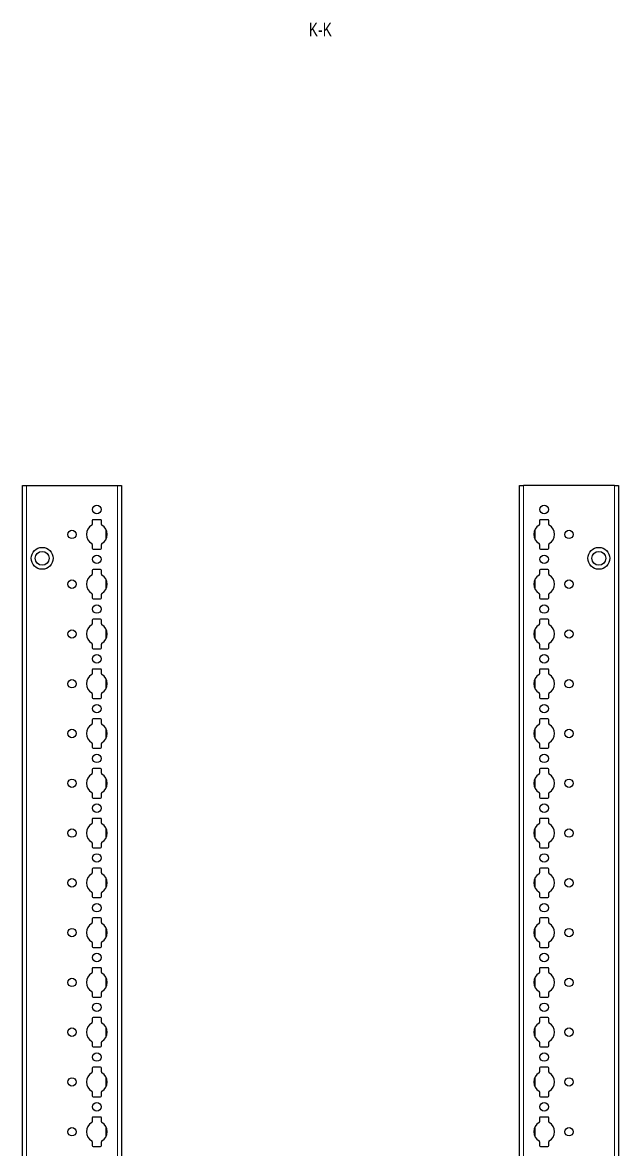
# Model space of a CAD drawing. Header units: millimetres. Extents: x -199 to 3225, y -2247 to 1507.
# Drawn here: x 2925 to 3225, y -286 to 280 of the extents above; entities that cross this region are included whole.
import ezdxf

# ---------------------------------------------------------------- set-up
doc = ezdxf.new("R2010")
doc.units = ezdxf.units.MM
doc.layers.add('FORMAT', color=7, linetype='Continuous')
doc.styles.add('SLDTEXTSTYLE0', font='TXT', dxfattribs={"width": 0.75})

msp = doc.modelspace()

# ---------------------------------------------------------------- linework, layer by layer
at = {"color": 7, "linetype": 'Continuous', "lineweight": 25}
for p, q in [((2925.17, -851.79), (2925.17, 47.21)), ((2925.17, 47.21), (2927.17, 47.21)), ((2927.17, 47.21), (2972.87, 47.21)), ((2972.87, 47.21), (2974.87, 47.21)), ((2974.87, 47.21), (2974.87, -851.79)), ((3174.87, -851.79), (3174.87, 47.21)), ((3174.87, 47.21), (3176.87, 47.21)), ((3222.57, 47.21), (3176.87, 47.21)), ((3222.57, 47.21), (3224.57, 47.21)), ((3224.57, 47.21), (3224.57, -851.79)), ((2960.22, 29.61), (2960.22, 27.73)), ((2964.32, 30.11), (2960.72, 30.11)), ((2964.82, 27.73), (2964.82, 29.61)), ((3184.92, 29.61), (3184.92, 27.73)), ((3189.02, 30.11), (3185.42, 30.11)), ((3189.52, 27.73), (3189.52, 29.61)), ((2960.22, 17.68), (2960.22, 15.81)), ((2964.82, 15.81), (2964.82, 17.68)), ((3184.92, 17.68), (3184.92, 15.81)), ((3189.52, 15.81), (3189.52, 17.68)), ((2960.72, 15.31), (2964.32, 15.31)), ((3185.42, 15.31), (3189.02, 15.31)), ((2960.22, 4.61), (2960.22, 2.73)), ((2964.32, 5.11), (2960.72, 5.11)), ((2964.82, 2.73), (2964.82, 4.61)), ((3184.92, 4.61), (3184.92, 2.73)), ((3189.02, 5.11), (3185.42, 5.11)), ((3189.52, 2.73), (3189.52, 4.61)), ((2960.22, -7.32), (2960.22, -9.19)), ((2960.72, -9.69), (2964.32, -9.69)), ((2964.82, -9.19), (2964.82, -7.32)), ((3184.92, -7.32), (3184.92, -9.19)), ((3185.42, -9.69), (3189.02, -9.69)), ((3189.52, -9.19), (3189.52, -7.32)), ((2960.22, -20.39), (2960.22, -22.27)), ((2964.32, -19.89), (2960.72, -19.89)), ((2964.82, -22.27), (2964.82, -20.39)), ((3184.92, -20.39), (3184.92, -22.27)), ((3189.02, -19.89), (3185.42, -19.89)), ((3189.52, -22.27), (3189.52, -20.39)), ((2960.22, -32.32), (2960.22, -34.19)), ((2964.82, -34.19), (2964.82, -32.32)), ((3184.92, -32.32), (3184.92, -34.19)), ((3189.52, -34.19), (3189.52, -32.32)), ((2960.72, -34.69), (2964.32, -34.69)), ((3185.42, -34.69), (3189.02, -34.69)), ((2964.32, -44.89), (2960.72, -44.89)), ((3189.02, -44.89), (3185.42, -44.89)), ((2960.22, -45.39), (2960.22, -47.27)), ((2964.82, -47.27), (2964.82, -45.39)), ((3184.92, -45.39), (3184.92, -47.27)), ((3189.52, -47.27), (3189.52, -45.39)), ((2960.22, -57.32), (2960.22, -59.19)), ((2960.72, -59.69), (2964.32, -59.69)), ((2964.82, -59.19), (2964.82, -57.32)), ((3184.92, -57.32), (3184.92, -59.19)), ((3185.42, -59.69), (3189.02, -59.69)), ((3189.52, -59.19), (3189.52, -57.32)), ((2960.22, -70.39), (2960.22, -72.27)), ((2964.32, -69.89), (2960.72, -69.89)), ((2964.82, -72.27), (2964.82, -70.39)), ((3184.92, -70.39), (3184.92, -72.27)), ((3189.02, -69.89), (3185.42, -69.89)), ((3189.52, -72.27), (3189.52, -70.39)), ((2960.22, -82.32), (2960.22, -84.19)), ((2960.72, -84.69), (2964.32, -84.69)), ((2964.82, -84.19), (2964.82, -82.32)), ((3184.92, -82.32), (3184.92, -84.19)), ((3185.42, -84.69), (3189.02, -84.69)), ((3189.52, -84.19), (3189.52, -82.32)), ((2960.22, -95.39), (2960.22, -97.27)), ((2964.32, -94.89), (2960.72, -94.89)), ((2964.82, -97.27), (2964.82, -95.39)), ((3184.92, -95.39), (3184.92, -97.27)), ((3189.02, -94.89), (3185.42, -94.89)), ((3189.52, -97.27), (3189.52, -95.39)), ((2960.22, -107.32), (2960.22, -109.19)), ((2964.82, -109.19), (2964.82, -107.32)), ((3184.92, -107.32), (3184.92, -109.19)), ((3189.52, -109.19), (3189.52, -107.32)), ((2960.72, -109.69), (2964.32, -109.69)), ((3185.42, -109.69), (3189.02, -109.69)), ((2960.22, -120.39), (2960.22, -122.27)), ((2964.32, -119.89), (2960.72, -119.89)), ((2964.82, -122.27), (2964.82, -120.39)), ((3184.92, -120.39), (3184.92, -122.27)), ((3189.02, -119.89), (3185.42, -119.89)), ((3189.52, -122.27), (3189.52, -120.39)), ((2960.22, -132.32), (2960.22, -134.19)), ((2960.72, -134.69), (2964.32, -134.69)), ((2964.82, -134.19), (2964.82, -132.32)), ((3184.92, -132.32), (3184.92, -134.19)), ((3185.42, -134.69), (3189.02, -134.69)), ((3189.52, -134.19), (3189.52, -132.32)), ((2960.22, -145.39), (2960.22, -147.27)), ((2964.32, -144.89), (2960.72, -144.89)), ((2964.82, -147.27), (2964.82, -145.39)), ((3184.92, -145.39), (3184.92, -147.27)), ((3189.02, -144.89), (3185.42, -144.89)), ((3189.52, -147.27), (3189.52, -145.39)), ((2960.22, -157.32), (2960.22, -159.19)), ((2964.82, -159.19), (2964.82, -157.32)), ((3184.92, -157.32), (3184.92, -159.19)), ((3189.52, -159.19), (3189.52, -157.32)), ((2960.72, -159.69), (2964.32, -159.69)), ((3185.42, -159.69), (3189.02, -159.69)), ((2960.22, -170.39), (2960.22, -172.27)), ((2964.32, -169.89), (2960.72, -169.89)), ((2964.82, -172.27), (2964.82, -170.39)), ((3184.92, -170.39), (3184.92, -172.27)), ((3189.02, -169.89), (3185.42, -169.89)), ((3189.52, -172.27), (3189.52, -170.39)), ((2960.22, -182.32), (2960.22, -184.19)), ((2960.72, -184.69), (2964.32, -184.69)), ((2964.82, -184.19), (2964.82, -182.32)), ((3184.92, -182.32), (3184.92, -184.19)), ((3185.42, -184.69), (3189.02, -184.69)), ((3189.52, -184.19), (3189.52, -182.32)), ((2960.22, -195.39), (2960.22, -197.27)), ((2964.32, -194.89), (2960.72, -194.89)), ((2964.82, -197.27), (2964.82, -195.39)), ((3184.92, -195.39), (3184.92, -197.27)), ((3189.02, -194.89), (3185.42, -194.89)), ((3189.52, -197.27), (3189.52, -195.39)), ((2960.22, -207.32), (2960.22, -209.19)), ((2964.82, -209.19), (2964.82, -207.32)), ((3184.92, -207.32), (3184.92, -209.19)), ((3189.52, -209.19), (3189.52, -207.32)), ((2960.72, -209.69), (2964.32, -209.69)), ((3185.42, -209.69), (3189.02, -209.69)), ((2960.22, -220.39), (2960.22, -222.27)), ((2964.32, -219.89), (2960.72, -219.89)), ((2964.82, -222.27), (2964.82, -220.39)), ((3184.92, -220.39), (3184.92, -222.27)), ((3189.02, -219.89), (3185.42, -219.89)), ((3189.52, -222.27), (3189.52, -220.39)), ((2960.22, -232.32), (2960.22, -234.19)), ((2960.72, -234.69), (2964.32, -234.69)), ((2964.82, -234.19), (2964.82, -232.32)), ((3184.92, -232.32), (3184.92, -234.19)), ((3185.42, -234.69), (3189.02, -234.69)), ((3189.52, -234.19), (3189.52, -232.32)), ((2960.22, -245.39), (2960.22, -247.27)), ((2964.32, -244.89), (2960.72, -244.89)), ((2964.82, -247.27), (2964.82, -245.39)), ((3184.92, -245.39), (3184.92, -247.27)), ((3189.02, -244.89), (3185.42, -244.89)), ((3189.52, -247.27), (3189.52, -245.39)), ((2960.22, -257.32), (2960.22, -259.19)), ((2960.72, -259.69), (2964.32, -259.69)), ((2964.82, -259.19), (2964.82, -257.32)), ((3184.92, -257.32), (3184.92, -259.19)), ((3185.42, -259.69), (3189.02, -259.69)), ((3189.52, -259.19), (3189.52, -257.32)), ((2960.22, -270.39), (2960.22, -272.27)), ((2964.32, -269.89), (2960.72, -269.89)), ((2964.82, -272.27), (2964.82, -270.39)), ((3184.92, -270.39), (3184.92, -272.27)), ((3189.02, -269.89), (3185.42, -269.89)), ((3189.52, -272.27), (3189.52, -270.39)), ((2960.22, -282.32), (2960.22, -284.19)), ((2964.82, -284.19), (2964.82, -282.32)), ((3184.92, -282.32), (3184.92, -284.19)), ((3189.52, -284.19), (3189.52, -282.32)), ((2960.72, -284.69), (2964.32, -284.69)), ((3185.42, -284.69), (3189.02, -284.69))]:
    msp.add_line(p, q, dxfattribs=at)
at = {"color": 8, "linetype": 'Continuous', "lineweight": 18}
for p, q in [((2927.17, 47.21), (2927.17, -851.79)), ((2972.87, -851.79), (2972.87, 47.21)), ((3176.87, 47.21), (3176.87, -851.79)), ((3222.57, -851.79), (3222.57, 47.21)), ((2967.02, 20), (2967.02, 25.41)), ((3182.72, 25.41), (3182.72, 20)), ((2967.02, -5), (2967.02, 0.41)), ((3182.72, 0.41), (3182.72, -5)), ((2967.02, -30), (2967.02, -24.59)), ((3182.72, -24.59), (3182.72, -30)), ((2967.02, -55), (2967.02, -49.59)), ((3182.72, -49.59), (3182.72, -55)), ((2967.02, -80), (2967.02, -74.59)), ((3182.72, -74.59), (3182.72, -80)), ((2967.02, -105), (2967.02, -99.59)), ((3182.72, -99.59), (3182.72, -105)), ((2967.02, -130), (2967.02, -124.59)), ((3182.72, -124.59), (3182.72, -130)), ((2967.02, -155), (2967.02, -149.59)), ((3182.72, -149.59), (3182.72, -155)), ((2967.02, -180), (2967.02, -174.59)), ((3182.72, -174.59), (3182.72, -180)), ((2967.02, -205), (2967.02, -199.59)), ((3182.72, -199.59), (3182.72, -205)), ((2967.02, -230), (2967.02, -224.59)), ((3182.72, -224.59), (3182.72, -230)), ((2967.02, -255), (2967.02, -249.59)), ((3182.72, -249.59), (3182.72, -255)), ((2967.02, -280), (2967.02, -274.59)), ((3182.72, -274.59), (3182.72, -280))]:
    msp.add_line(p, q, dxfattribs=at)
at = {"color": 7, "linetype": 'Continuous', "lineweight": 25}
for centre, radius in [((2962.52, 35.21), 2.12), ((3187.22, 35.21), 2.12), ((2950.02, 22.71), 2.12), ((3199.72, 22.71), 2.12), ((2935.02, 10.71), 5.5), ((2935.02, 10.71), 3.5), ((2962.52, 10.21), 2.12), ((3187.22, 10.21), 2.12), ((3214.72, 10.71), 5.5), ((3214.72, 10.71), 3.5), ((2950.02, -2.29), 2.12), ((3199.72, -2.29), 2.12), ((2962.52, -14.79), 2.12), ((3187.22, -14.79), 2.12), ((2950.02, -27.29), 2.12), ((3199.72, -27.29), 2.12), ((2962.52, -39.79), 2.12), ((3187.22, -39.79), 2.12), ((2950.02, -52.29), 2.12), ((3199.72, -52.29), 2.12), ((2962.52, -64.79), 2.12), ((3187.22, -64.79), 2.12), ((2950.02, -77.29), 2.12), ((3199.72, -77.29), 2.12), ((2962.52, -89.79), 2.12), ((3187.22, -89.79), 2.12), ((2950.02, -102.29), 2.12), ((3199.72, -102.29), 2.12), ((2962.52, -114.79), 2.12), ((3187.22, -114.79), 2.12), ((2950.02, -127.29), 2.12), ((3199.72, -127.29), 2.12), ((2962.52, -139.79), 2.12), ((3187.22, -139.79), 2.12), ((2950.02, -152.29), 2.12), ((3199.72, -152.29), 2.12), ((2962.52, -164.79), 2.12), ((3187.22, -164.79), 2.12), ((2950.02, -177.29), 2.12), ((3199.72, -177.29), 2.12), ((2962.52, -189.79), 2.12), ((3187.22, -189.79), 2.12), ((2950.02, -202.29), 2.12), ((3199.72, -202.29), 2.12), ((2962.52, -214.79), 2.12), ((3187.22, -214.79), 2.12), ((2950.02, -227.29), 2.12), ((3199.72, -227.29), 2.12), ((2962.52, -239.79), 2.12), ((3187.22, -239.79), 2.12), ((2950.02, -252.29), 2.12), ((3199.72, -252.29), 2.12), ((2962.52, -264.79), 2.12), ((3187.22, -264.79), 2.12), ((2950.02, -277.29), 2.12), ((3199.72, -277.29), 2.12)]:
    msp.add_circle(centre, radius, dxfattribs=at)
for centre, radius, start, end in [((2960.72, 29.61), 0.5, 90, 180), ((2964.32, 29.61), 0.5, 0, 90), ((3185.42, 29.61), 0.5, 90, 180), ((3189.02, 29.61), 0.5, 360, 90), ((2962.52, 22.71), 5.25, 119.1407, 240.8593), ((2959.72, 27.73), 0.5, 299.1407, 0), ((2965.32, 27.73), 0.5, 180, 240.8593), ((2962.52, 22.71), 5.25, 299.1407, 60.8593), ((3187.22, 22.71), 5.25, 119.1407, 240.8593), ((3184.42, 27.73), 0.5, 299.1407, 0), ((3190.02, 27.73), 0.5, 180, 240.8593), ((3187.22, 22.71), 5.25, 299.1407, 60.8593), ((2959.72, 17.68), 0.5, 0, 60.8593), ((2965.32, 17.68), 0.5, 119.1407, 180), ((3184.42, 17.68), 0.5, 0, 60.8593), ((3190.02, 17.68), 0.5, 119.1407, 180), ((2960.72, 15.81), 0.5, 180, 270), ((2964.32, 15.81), 0.5, 270, 0), ((3185.42, 15.81), 0.5, 180, 270), ((3189.02, 15.81), 0.5, 270, 0), ((2962.52, -2.29), 5.25, 119.1407, 240.8593), ((2959.72, 2.73), 0.5, 299.1407, 0), ((2960.72, 4.61), 0.5, 90, 180), ((2964.32, 4.61), 0.5, 0, 90), ((2965.32, 2.73), 0.5, 180, 240.8593), ((2962.52, -2.29), 5.25, 299.1407, 60.8593), ((3187.22, -2.29), 5.25, 119.1407, 240.8593), ((3184.42, 2.73), 0.5, 299.1407, 0), ((3185.42, 4.61), 0.5, 90, 180), ((3189.02, 4.61), 0.5, 0, 90), ((3190.02, 2.73), 0.5, 180, 240.8593), ((3187.22, -2.29), 5.25, 299.1407, 60.8593), ((2959.72, -7.32), 0.5, 0, 60.8593), ((2960.72, -9.19), 0.5, 180, 270), ((2964.32, -9.19), 0.5, 270, 0), ((2965.32, -7.32), 0.5, 119.1407, 180), ((3184.42, -7.32), 0.5, 0, 60.8593), ((3185.42, -9.19), 0.5, 180, 270), ((3189.02, -9.19), 0.5, 270, 0), ((3190.02, -7.32), 0.5, 119.1407, 180), ((2959.72, -22.27), 0.5, 299.1407, 0), ((2960.72, -20.39), 0.5, 90, 180), ((2964.32, -20.39), 0.5, 0, 90), ((2965.32, -22.27), 0.5, 180, 240.8593), ((3184.42, -22.27), 0.5, 299.1407, 0), ((3185.42, -20.39), 0.5, 90, 180), ((3189.02, -20.39), 0.5, 0, 90), ((3190.02, -22.27), 0.5, 180, 240.8593), ((2962.52, -27.29), 5.25, 119.1407, 240.8593), ((2962.52, -27.29), 5.25, 299.1407, 60.8593), ((3187.22, -27.29), 5.25, 119.1407, 240.8593), ((3187.22, -27.29), 5.25, 299.1407, 60.8593), ((2959.72, -32.32), 0.5, 0, 60.8593), ((2965.32, -32.32), 0.5, 119.1407, 180), ((3184.42, -32.32), 0.5, 0, 60.8593), ((3190.02, -32.32), 0.5, 119.1407, 180), ((2960.72, -34.19), 0.5, 180, 270), ((2964.32, -34.19), 0.5, 270, 0), ((3185.42, -34.19), 0.5, 180, 270), ((3189.02, -34.19), 0.5, 270, 0), ((2960.72, -45.39), 0.5, 90, 180), ((2964.32, -45.39), 0.5, 0, 90), ((3185.42, -45.39), 0.5, 90, 180), ((3189.02, -45.39), 0.5, 0, 90), ((2962.52, -52.29), 5.25, 119.1407, 240.8593), ((2959.72, -47.27), 0.5, 299.1407, 0), ((2965.32, -47.27), 0.5, 180, 240.8593), ((2962.52, -52.29), 5.25, 299.1407, 60.8593), ((3187.22, -52.29), 5.25, 119.1407, 240.8593), ((3184.42, -47.27), 0.5, 299.1407, 0), ((3190.02, -47.27), 0.5, 180, 240.8593), ((3187.22, -52.29), 5.25, 299.1407, 60.8593), ((2959.72, -57.32), 0.5, 0, 60.8593), ((2960.72, -59.19), 0.5, 180, 270), ((2964.32, -59.19), 0.5, 270, 0), ((2965.32, -57.32), 0.5, 119.1407, 180), ((3184.42, -57.32), 0.5, 0, 60.8593), ((3185.42, -59.19), 0.5, 180, 270), ((3189.02, -59.19), 0.5, 270, 0), ((3190.02, -57.32), 0.5, 119.1407, 180), ((2962.52, -77.29), 5.25, 119.1407, 240.8593), ((2959.72, -72.27), 0.5, 299.1407, 0), ((2960.72, -70.39), 0.5, 90, 180), ((2964.32, -70.39), 0.5, 0, 90), ((2965.32, -72.27), 0.5, 180, 240.8593), ((2962.52, -77.29), 5.25, 299.1407, 60.8593), ((3187.22, -77.29), 5.25, 119.1407, 240.8593), ((3184.42, -72.27), 0.5, 299.1407, 0), ((3185.42, -70.39), 0.5, 90, 180), ((3189.02, -70.39), 0.5, 0, 90), ((3190.02, -72.27), 0.5, 180, 240.8593), ((3187.22, -77.29), 5.25, 299.1407, 60.8593), ((2959.72, -82.32), 0.5, 0, 60.8593), ((2960.72, -84.19), 0.5, 180, 270), ((2964.32, -84.19), 0.5, 270, 0), ((2965.32, -82.32), 0.5, 119.1407, 180), ((3184.42, -82.32), 0.5, 0, 60.8593), ((3185.42, -84.19), 0.5, 180, 270), ((3189.02, -84.19), 0.5, 270, 0), ((3190.02, -82.32), 0.5, 119.1407, 180), ((2960.72, -95.39), 0.5, 90, 180), ((2964.32, -95.39), 0.5, 0, 90), ((3185.42, -95.39), 0.5, 90, 180), ((3189.02, -95.39), 0.5, 0, 90), ((2962.52, -102.29), 5.25, 119.1407, 240.8593), ((2959.72, -97.27), 0.5, 299.1407, 0), ((2965.32, -97.27), 0.5, 180, 240.8593), ((2962.52, -102.29), 5.25, 299.1407, 60.8593), ((3187.22, -102.29), 5.25, 119.1407, 240.8593), ((3184.42, -97.27), 0.5, 299.1407, 0), ((3190.02, -97.27), 0.5, 180, 240.8593), ((3187.22, -102.29), 5.25, 299.1407, 60.8593), ((2959.72, -107.32), 0.5, 0, 60.8593), ((2965.32, -107.32), 0.5, 119.1407, 180), ((3184.42, -107.32), 0.5, 0, 60.8593), ((3190.02, -107.32), 0.5, 119.1407, 180), ((2960.72, -109.19), 0.5, 180, 270), ((2964.32, -109.19), 0.5, 270, 0), ((3185.42, -109.19), 0.5, 180, 270), ((3189.02, -109.19), 0.5, 270, 0), ((2962.52, -127.29), 5.25, 119.1407, 240.8593), ((2959.72, -122.27), 0.5, 299.1407, 0), ((2960.72, -120.39), 0.5, 90, 180), ((2964.32, -120.39), 0.5, 0, 90), ((2965.32, -122.27), 0.5, 180, 240.8593), ((2962.52, -127.29), 5.25, 299.1407, 60.8593), ((3187.22, -127.29), 5.25, 119.1407, 240.8593), ((3184.42, -122.27), 0.5, 299.1407, 0), ((3185.42, -120.39), 0.5, 90, 180), ((3189.02, -120.39), 0.5, 0, 90), ((3190.02, -122.27), 0.5, 180, 240.8593), ((3187.22, -127.29), 5.25, 299.1407, 60.8593), ((2959.72, -132.32), 0.5, 0, 60.8593), ((2960.72, -134.19), 0.5, 180, 270), ((2964.32, -134.19), 0.5, 270, 0), ((2965.32, -132.32), 0.5, 119.1407, 180), ((3184.42, -132.32), 0.5, 0, 60.8593), ((3185.42, -134.19), 0.5, 180, 270), ((3189.02, -134.19), 0.5, 270, 0), ((3190.02, -132.32), 0.5, 119.1407, 180), ((2960.72, -145.39), 0.5, 90, 180), ((2964.32, -145.39), 0.5, 0, 90), ((3185.42, -145.39), 0.5, 90, 180), ((3189.02, -145.39), 0.5, 360, 90), ((2962.52, -152.29), 5.25, 119.1407, 240.8593), ((2959.72, -147.27), 0.5, 299.1407, 0), ((2965.32, -147.27), 0.5, 180, 240.8593), ((2962.52, -152.29), 5.25, 299.1407, 60.8593), ((3187.22, -152.29), 5.25, 119.1407, 240.8593), ((3184.42, -147.27), 0.5, 299.1407, 0), ((3190.02, -147.27), 0.5, 180, 240.8593), ((3187.22, -152.29), 5.25, 299.1407, 60.8593), ((2959.72, -157.32), 0.5, 0, 60.8593), ((2965.32, -157.32), 0.5, 119.1407, 180), ((3184.42, -157.32), 0.5, 0, 60.8593), ((3190.02, -157.32), 0.5, 119.1407, 180), ((2960.72, -159.19), 0.5, 180, 270), ((2964.32, -159.19), 0.5, 270, 0), ((3185.42, -159.19), 0.5, 180, 270), ((3189.02, -159.19), 0.5, 270, 0), ((2962.52, -177.29), 5.25, 119.1407, 240.8593), ((2959.72, -172.27), 0.5, 299.1407, 0), ((2960.72, -170.39), 0.5, 90, 180), ((2964.32, -170.39), 0.5, 0, 90), ((2965.32, -172.27), 0.5, 180, 240.8593), ((2962.52, -177.29), 5.25, 299.1407, 60.8593), ((3187.22, -177.29), 5.25, 119.1407, 240.8593), ((3184.42, -172.27), 0.5, 299.1407, 0), ((3185.42, -170.39), 0.5, 90, 180), ((3189.02, -170.39), 0.5, 0, 90), ((3190.02, -172.27), 0.5, 180, 240.8593), ((3187.22, -177.29), 5.25, 299.1407, 60.8593), ((2959.72, -182.32), 0.5, 0, 60.8593), ((2960.72, -184.19), 0.5, 180, 270), ((2964.32, -184.19), 0.5, 270, 0), ((2965.32, -182.32), 0.5, 119.1407, 180), ((3184.42, -182.32), 0.5, 0, 60.8593), ((3185.42, -184.19), 0.5, 180, 270), ((3189.02, -184.19), 0.5, 270, 0), ((3190.02, -182.32), 0.5, 119.1407, 180), ((2962.52, -202.29), 5.25, 119.1407, 240.8593), ((2959.72, -197.27), 0.5, 299.1407, 0), ((2960.72, -195.39), 0.5, 90, 180), ((2964.32, -195.39), 0.5, 0, 90), ((2965.32, -197.27), 0.5, 180, 240.8593), ((2962.52, -202.29), 5.25, 299.1407, 60.8593), ((3187.22, -202.29), 5.25, 119.1407, 240.8593), ((3184.42, -197.27), 0.5, 299.1407, 0), ((3185.42, -195.39), 0.5, 90, 180), ((3189.02, -195.39), 0.5, 0, 90), ((3190.02, -197.27), 0.5, 180, 240.8593), ((3187.22, -202.29), 5.25, 299.1407, 60.8593), ((2959.72, -207.32), 0.5, 0, 60.8593), ((2960.72, -209.19), 0.5, 180, 270), ((2964.32, -209.19), 0.5, 270, 0), ((2965.32, -207.32), 0.5, 119.1407, 180), ((3184.42, -207.32), 0.5, 0, 60.8593), ((3185.42, -209.19), 0.5, 180, 270), ((3189.02, -209.19), 0.5, 270, 0), ((3190.02, -207.32), 0.5, 119.1407, 180), ((2960.72, -220.39), 0.5, 90, 180), ((2964.32, -220.39), 0.5, 0, 90), ((3185.42, -220.39), 0.5, 90, 180), ((3189.02, -220.39), 0.5, 0, 90), ((2962.52, -227.29), 5.25, 119.1407, 240.8593), ((2959.72, -222.27), 0.5, 299.1407, 0), ((2965.32, -222.27), 0.5, 180, 240.8593), ((2962.52, -227.29), 5.25, 299.1407, 60.8593), ((3187.22, -227.29), 5.25, 119.1407, 240.8593), ((3184.42, -222.27), 0.5, 299.1407, 0), ((3190.02, -222.27), 0.5, 180, 240.8593), ((3187.22, -227.29), 5.25, 299.1407, 60.8593), ((2959.72, -232.32), 0.5, 0, 60.8593), ((2965.32, -232.32), 0.5, 119.1407, 180), ((3184.42, -232.32), 0.5, 0, 60.8593), ((3190.02, -232.32), 0.5, 119.1407, 180), ((2960.72, -234.19), 0.5, 180, 270), ((2964.32, -234.19), 0.5, 270, 0), ((3185.42, -234.19), 0.5, 180, 270), ((3189.02, -234.19), 0.5, 270, 0), ((2962.52, -252.29), 5.25, 119.1407, 240.8593), ((2959.72, -247.27), 0.5, 299.1407, 0), ((2960.72, -245.39), 0.5, 90, 180), ((2964.32, -245.39), 0.5, 0, 90), ((2965.32, -247.27), 0.5, 180, 240.8593), ((2962.52, -252.29), 5.25, 299.1407, 60.8593), ((3187.22, -252.29), 5.25, 119.1407, 240.8593), ((3184.42, -247.27), 0.5, 299.1407, 0), ((3185.42, -245.39), 0.5, 90, 180), ((3189.02, -245.39), 0.5, 0, 90), ((3190.02, -247.27), 0.5, 180, 240.8593), ((3187.22, -252.29), 5.25, 299.1407, 60.8593), ((2959.72, -257.32), 0.5, 0, 60.8593), ((2960.72, -259.19), 0.5, 180, 270), ((2964.32, -259.19), 0.5, 270, 0), ((2965.32, -257.32), 0.5, 119.1407, 180), ((3184.42, -257.32), 0.5, 0, 60.8593), ((3185.42, -259.19), 0.5, 180, 270), ((3189.02, -259.19), 0.5, 270, 0), ((3190.02, -257.32), 0.5, 119.1407, 180), ((2960.72, -270.39), 0.5, 90, 180), ((2964.32, -270.39), 0.5, 0, 90), ((3185.42, -270.39), 0.5, 90, 180), ((3189.02, -270.39), 0.5, 0, 90), ((2962.52, -277.29), 5.25, 119.1407, 240.8593), ((2959.72, -272.27), 0.5, 299.1407, 0), ((2965.32, -272.27), 0.5, 180, 240.8593), ((2962.52, -277.29), 5.25, 299.1407, 60.8593), ((3187.22, -277.29), 5.25, 119.1407, 240.8593), ((3184.42, -272.27), 0.5, 299.1407, 0), ((3190.02, -272.27), 0.5, 180, 240.8593), ((3187.22, -277.29), 5.25, 299.1407, 60.8593), ((2959.72, -282.32), 0.5, 0, 60.8593), ((2965.32, -282.32), 0.5, 119.1407, 180), ((3184.42, -282.32), 0.5, 0, 60.8593), ((3190.02, -282.32), 0.5, 119.1407, 180), ((2960.72, -284.19), 0.5, 180, 270), ((2964.32, -284.19), 0.5, 270, 0), ((3185.42, -284.19), 0.5, 180, 270), ((3189.02, -284.19), 0.5, 270, 0)]:
    msp.add_arc(centre, radius, start, end, dxfattribs=at)

# ---------------------------------------------------------------- texts
at = {"layer": 'FORMAT', "insert": (3074.8, 279.8), "char_height": 7, "attachment_point": 2, "style": 'SLDTEXTSTYLE0'}
msp.add_mtext('K-K', dxfattribs=at)

doc.saveas('drawing.dxf')
